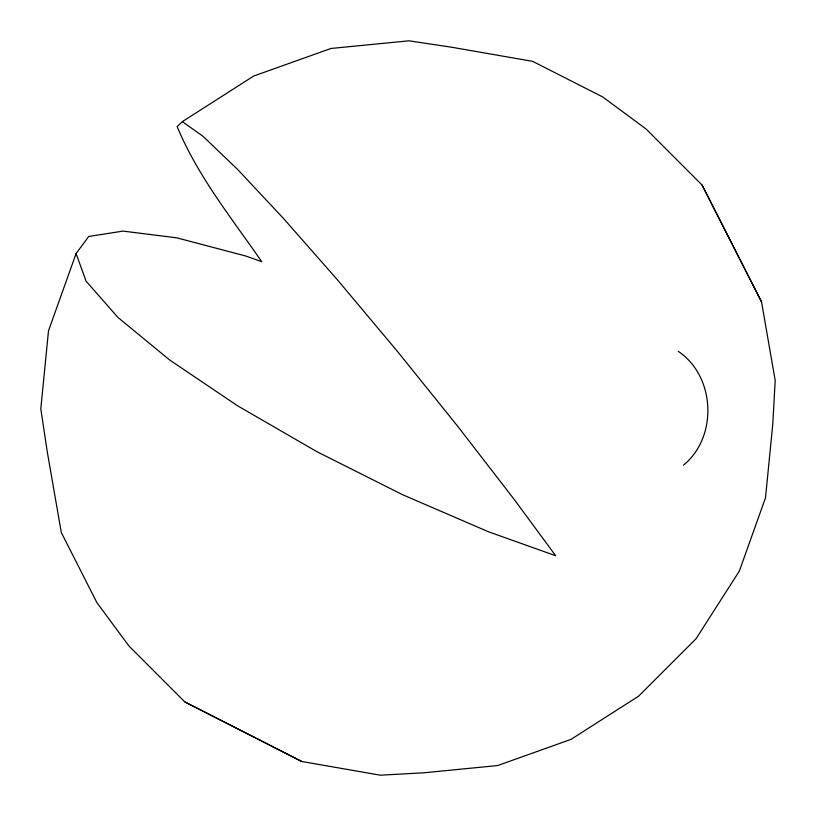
<?xml version="1.0" encoding="UTF-8"?>
<svg xmlns="http://www.w3.org/2000/svg" width="816" height="816" viewBox="0 0 816 816"><rect width="100%" height="100%" fill="white"/><g stroke="black" fill="none" stroke-linecap="round" stroke-linejoin="round"><path stroke-width="1.22" d="M76.092 253.562L48.491 330.857L40.8 408.836L47.277 451.88L61.302 532.511L96.849 602.545L128.969 646.048L184.844 701.944L301.685 761.471L380.338 775.19L423.718 772.803L497.648 765.551L570.945 739.408L638.622 696.16L696.048 638.755L739.327 571.098L765.51 497.811L772.793 423.881L775.2 380.501L761.522 301.849L702.035 184.977L646.17 129.071L602.677 96.931L532.654 61.353L452.044 47.297L409 40.81L331.01 48.46L253.705 76.031L182.325 121.645L177.164 126.623C197.574 175.94 231.611 218.066 261.732 261.691L246.167 256.132L176.735 237.813L123.022 231.112L88.699 236.477L76.092 253.562L86.078 281.173L117.963 317.455L169.575 359.927L237.405 405.695L316.822 451.636L402.41 494.618L488.345 531.716L555.686 555.737L514.274 499.525L457.572 426.115L397.484 351.461L338.11 280.633L283.499 218.464L237.364 169.187L202.858 136.17L182.325 121.645M683.522 465.14C718.121 436.754 715.367 376.207 678.259 351.37M184.844 701.944L255.296 737.746M256.428 738.317L301.685 761.471M761.522 301.849L702.035 184.977"/></g></svg>
